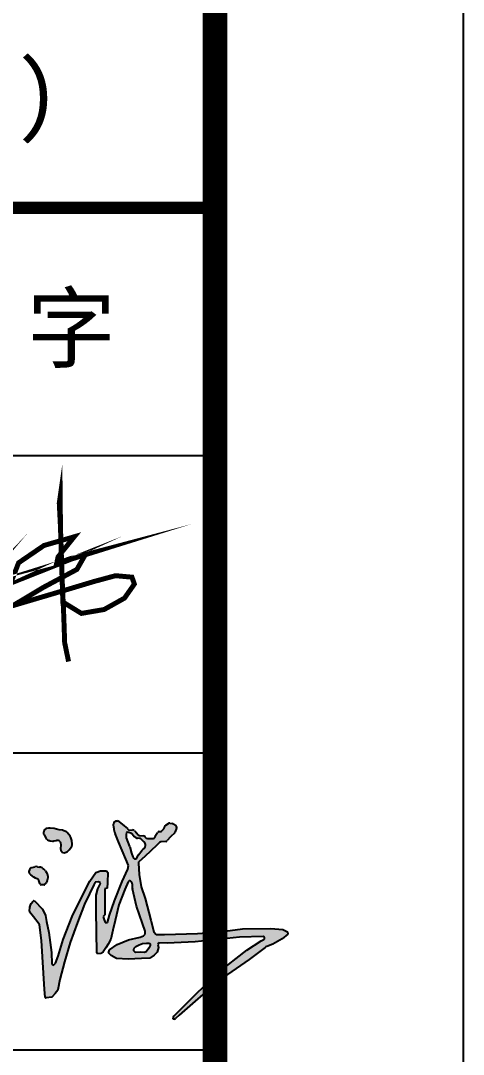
# Model space of a CAD drawing. Extents: x 1060579 to 1383165, y 581819 to 1037910.
# Drawn here: x 1352133 to 1354985, y 627970 to 634621 of the extents above; entities that cross this region are included whole.
import ezdxf

# ---------------------------------------------------------------- set-up
doc = ezdxf.new("R2010")
doc.units = 0
doc.header["$LTSCALE"] = 1000
doc.header["$MEASUREMENT"] = 0
for name, color, linetype in [('PUB_TITLE', 4, 'Continuous'), ('图框', 7, 'Continuous'), ('签名', 7, 'Continuous')]:
    doc.layers.add(name, color=color, linetype=linetype)
doc.styles.add('STYLE-黑体', font='simhei.ttf')
doc.styles.add('黑体', font='simhei.ttf')

# ---------------------------------------------------------------- blocks, each defined once
blk = doc.blocks.new('新块.dwgASFDFDD')
at = {"layer": '签名'}
h = blk.add_hatch(color=256, dxfattribs=at)
h.paths.add_polyline_path([(96656.3, 22585.8, -0.161092), (96657.7, 22581.3), (96657.7, 22560.9, 0.059171), (96658, 22559.2), (96677.6, 22477.8), (96706.1, 22395.5), (96718, 22360), (96718, 22345.8), (96710.9, 22338), (96694.3, 22331.6), (96639.8, 22319), (96586.1, 22296.9), (96550.6, 22271.7), (96545.9, 22258.3), (96557.7, 22245.7), (96583, 22231.5), (96638.2, 22228.3), (96700.6, 22231.5), (96740.1, 22233), (96759.8, 22246.5), (96774, 22260.7), (96781.1, 22282.7), (96778, 22296.2), (96782.7, 22304.8), (96821.4, 22303.3), (96954, 22309.6), (97161.8, 22330.9), (97273.8, 22333.9), (97279.4, 22331.6), (97280.2, 22328.5, -0.351664), (97276.3, 22319.9), (97263.6, 22313.6), (97196.1, 22269.8), (97059.8, 22162.9), (96948.4, 22056), (96857.2, 21963.8), (96853, 21959.6, 0.182737), (96849.6, 21951), (96849.6, 21945.2), (96855.3, 21946.1, 0.107749), (96860.9, 21949.1), (96878.8, 21964.4), (97065.5, 22126.9), (97207.3, 22225.9), (97283.2, 22282.4, -0.146318), (97299.5, 22290.8), (97318.5, 22297.7), (97363.9, 22322.9), (97389.8, 22345.4), (97387.6, 22356.7), (97366.2, 22366.8), (97309.9, 22372.4), (97175.9, 22370.2), (97070.9, 22356.7), (96964, 22348.8), (96809.7, 22343.2), (96769.2, 22343.2), (96759, 22355.6), (96744.4, 22410.7), (96717.9, 22512.5), (96699.6, 22568), (96689.7, 22625.7), (96686.5, 22678.7, -0.229187), (96690.2, 22687.8), (96716.4, 22711.2), (96772.7, 22763.3), (96786.1, 22776.1, -0.163206), (96792.6, 22779.2), (96814.9, 22781.8, 0.182466), (96822, 22785.4), (96838.1, 22803.4), (96857.5, 22822.7, 0.112028), (96860.1, 22826.9), (96866.1, 22843.8, 0.355152), (96861.3, 22857.2), (96850.1, 22864, 0.105653), (96845.6, 22865.6), (96834.7, 22866.9, 0.158327), (96827.9, 22865.6), (96815.5, 22858.7, 0.229319), (96809.8, 22850.7), (96809.1, 22846.9, -0.149826), (96806.2, 22841), (96797.9, 22832.3, -0.170427), (96791.3, 22828.9), (96784.5, 22827.9, 0.205569), (96776.9, 22823.4), (96767.1, 22809.7), (96766.9, 22806.7, -0.389723), (96756, 22796), (96729.4, 22795.2, -0.298366), (96718.9, 22801.6), (96718.6, 22802, 0.282824), (96708.8, 22808.5), (96693.3, 22808.9, -0.213806), (96685, 22812.8), (96668.7, 22832, 0.241802), (96659.2, 22836), (96646.2, 22834.9, -0.296225), (96635.5, 22840.7), (96634.7, 22842.1), (96619.9, 22855.4), (96594.5, 22875.3, 0.183189), (96586.8, 22877.7), (96583.1, 22877.4, 0.143474), (96577.2, 22875.3), (96574.1, 22873, 0.248651), (96569.5, 22863.5), (96570.1, 22845.4, 0.093275), (96576.3, 22818.4), (96593.2, 22779.3), (96627, 22697.7), (96640.3, 22668.8), (96636.8, 22651.3), (96609.2, 22593.3), (96573.3, 22501.8), (96550.8, 22434.3), (96540.2, 22400.6), (96529.7, 22400.6), (96524, 22418.1), (96520.5, 22428.7), (96528.3, 22437.1), (96529, 22470.2), (96528.3, 22558.1), (96538.8, 22562.3), (96540.9, 22588.3), (96542.3, 22634.8), (96536.7, 22642.5), (96507.9, 22642.5), (96486, 22634.8), (96457.9, 22594.7), (96419.9, 22520.8), (96374, 22427.7), (96332.5, 22320.8), (96308.6, 22242.1), (96295.2, 22207.6), (96288.6, 22201, -0.398668), (96283.4, 22200.8), (96280.2, 22203.7, -0.202683), (96279, 22206.4), (96276.9, 22259.6), (96264.9, 22353.2), (96253, 22404.7), (96249.4, 22433.6), (96234.7, 22462.4), (96197.3, 22501.8), (96193.9, 22502.4, 0.27777), (96190.3, 22501), (96181.8, 22490.1), (96175.4, 22474.1, 0.073618), (96175.1, 22473), (96173.4, 22453.3, 0.189344), (96174.2, 22450.7), (96193.1, 22426.4), (96220, 22391), (96229.9, 22316), (96244.7, 22085.4), (96247, 22049.2, 0.436729), (96251.3, 22045.8), (96278.8, 22049.7, 0.16879), (96281, 22050.8), (96295.1, 22065.6), (96306.5, 22082.4, 0.102966), (96307.1, 22083.8), (96316.4, 22132.7), (96338.5, 22214.7), (96364.6, 22306.5), (96399.4, 22399.6), (96432.6, 22486.6), (96456.3, 22535.5), (96476.8, 22577.3), (96482.4, 22589.9), (96498.1, 22591.5), (96507.6, 22586.8), (96506.8, 22581.2), (96495.8, 22558.4), (96487.1, 22529.2), (96487.9, 22455), (96490.3, 22257.6), (96494.2, 22252.9), (96510, 22254.5), (96520.3, 22262.4), (96533.7, 22281.3), (96544, 22298.6), (96556.6, 22322.3), (96566.2, 22364.4), (96576.4, 22409.4), (96594.6, 22482.7), (96623, 22555.3), (96638.6, 22591.6, -0.469667), (96649.6, 22594.8)])
h.paths.add_polyline_path([(96672.9, 22699.1, -0.288827), (96665.1, 22702.9), (96662.1, 22707, -0.065977), (96660.7, 22709.6), (96654.1, 22726.7), (96645.3, 22756.6, 0.044379), (96644.6, 22758.4, -0.024291), (96645, 22757.4), (96629.2, 22798.5, -0.091237), (96628.5, 22802.5), (96628.4, 22812.8), (96630, 22823.6), (96634.4, 22824.8), (96640.4, 22823.6), (96650.1, 22820.4, -0.144533), (96655.3, 22816.8), (96662.6, 22807.7, 0.074132), (96665, 22805.4), (96675.5, 22798.3, 0.138918), (96681.3, 22796.3), (96692.2, 22795.8, -0.194331), (96699.9, 22792.3), (96711.2, 22780.2), (96717.7, 22771.5, -0.202294), (96719.7, 22763), (96718.6, 22756.4, -0.204654), (96713.8, 22749), (96706.4, 22743.9, 0.089425), (96703.5, 22741.1), (96687.4, 22718.3), (96679.1, 22704.1), (96676.8, 22700.2)], flags=16)
h.paths.add_polyline_path([(96724.9, 22303.7), (96738, 22303.3), (96742.2, 22299.5), (96742.2, 22291.6), (96734.7, 22278.9), (96722.5, 22263), (96714.1, 22259.3), (96694.9, 22261.1), (96674.7, 22259.7), (96668.7, 22261.6), (96664, 22267.2), (96664.4, 22272.8), (96666.9, 22279.4), (96673.8, 22287.3), (96690.2, 22295.8), (96705.6, 22301.4)], flags=16)
h.paths.add_polyline_path([(96315.9, 22781.5), (96319.3, 22775.3), (96320.4, 22764.9), (96319.9, 22747.1, 0.170281), (96323.7, 22735.3), (96328.5, 22729.1), (96336.6, 22728.6), (96346, 22731.1, 0.103189), (96352.9, 22734.5), (96357.7, 22738.3, 0.062296), (96361, 22741.6), (96366.8, 22749.1), (96372.1, 22759.3, 0.141144), (96374.1, 22769.4), (96372.8, 22785.3), (96367.5, 22800.5, 0.087273), (96364.3, 22806.2), (96350.7, 22822.9, 0.128318), (96343.1, 22828.4), (96331.4, 22833, 0.060575), (96327.1, 22834.2), (96313.5, 22836), (96300.3, 22839), (96289.7, 22842), (96271.3, 22844.5), (96263.2, 22844.1), (96253.4, 22841.6), (96250.7, 22840.4, 0.142069), (96242.7, 22833.6), (96240.6, 22830.5), (96239.3, 22822), (96239.3, 22815.6), (96241.9, 22813), (96249.8, 22797.8, 0.158988), (96258.1, 22789.6), (96264.4, 22786.4, 0.091187), (96270.9, 22784.5), (96281.6, 22783.5, 0.078859), (96287.5, 22783.8), (96298.2, 22786.2), (96300.6, 22786.5, -0.22636)], flags=17)
h.paths.add_polyline_path([(96202, 22609.3), (96213.4, 22604.4), (96217.7, 22597.9), (96220.4, 22588.7), (96224.3, 22580.1, 0.295053), (96227.7, 22577.9), (96242.5, 22577.9, 0.162181), (96244.7, 22578.6), (96246.6, 22580, 0.119743), (96252.2, 22586.9), (96257.1, 22596.9, 0.078472), (96258.8, 22602.5), (96260.4, 22613.9), (96260.2, 22619.9, 0.110904), (96254.2, 22635.2), (96249.1, 22642.8, 0.087686), (96240, 22652.2), (96237, 22654.4, 0.119431), (96220.6, 22661.1), (96211.2, 22662.5, 0.087256), (96198.2, 22662.2), (96185.7, 22659.7), (96183, 22659.1), (96178.1, 22656.4), (96176.1, 22652.6, 0.064845), (96172.7, 22643.6), (96171.6, 22639.1), (96173.3, 22630.4), (96179.2, 22623.9), (96193.3, 22613.1)])
for p, q in [((96570.1, 22845.4), (96569.5, 22863.5)), ((96574.1, 22873), (96577.2, 22875.3)), ((96583.1, 22877.4), (96586.8, 22877.7)), ((96594.5, 22875.3), (96619.9, 22855.4)), ((96619.9, 22855.4), (96634.7, 22842.1)), ((96809.1, 22846.9), (96809.8, 22850.7)), ((96815.5, 22858.7), (96827.9, 22865.6)), ((96834.7, 22866.9), (96845.6, 22865.6)), ((96850.1, 22864), (96861.3, 22857.2)), ((96240.6, 22830.5), (96239.3, 22822)), ((96239.3, 22822), (96239.3, 22815.6)), ((96239.3, 22815.6), (96241.9, 22813)), ((96242.7, 22833.6), (96240.6, 22830.5)), ((96241.9, 22813), (96249.8, 22797.8)), ((96253.4, 22841.6), (96250.7, 22840.4)), ((96263.2, 22844.1), (96253.4, 22841.6)), ((96271.3, 22844.5), (96263.2, 22844.1)), ((96289.7, 22842), (96271.3, 22844.5)), ((96300.3, 22839), (96289.7, 22842)), ((96313.5, 22836), (96300.3, 22839)), ((96327.1, 22834.2), (96313.5, 22836)), ((96343.1, 22828.4), (96331.4, 22833)), ((96364.3, 22806.2), (96350.7, 22822.9)), ((96372.8, 22785.3), (96367.5, 22800.5)), ((96593.2, 22779.3), (96576.3, 22818.4)), ((96628.5, 22811.9), (96628.5, 22802.5)), ((96630, 22823.6), (96628.6, 22813.6)), ((96634.4, 22824.8), (96630, 22823.6)), ((96640.4, 22823.6), (96634.4, 22824.8)), ((96634.7, 22842.1), (96635.5, 22840.7)), ((96650.1, 22820.4), (96640.4, 22823.6)), ((96646.2, 22834.9), (96659.2, 22836)), ((96662.6, 22807.7), (96655.3, 22816.8)), ((96675.5, 22798.3), (96665, 22805.4)), ((96668.7, 22832), (96685, 22812.8)), ((96693.3, 22808.9), (96708.8, 22808.5)), ((96718.6, 22802), (96718.9, 22801.6)), ((96766.9, 22806.7), (96767.1, 22809.7)), ((96767.1, 22809.7), (96776.9, 22823.4)), ((96784.5, 22827.9), (96791.3, 22828.9)), ((96797.9, 22832.3), (96806.2, 22841)), ((96838.1, 22803.4), (96822, 22785.4)), ((96857.5, 22822.7), (96838.1, 22803.4)), ((96866.1, 22843.8), (96860.1, 22826.9)), ((96258.1, 22789.6), (96264.4, 22786.4)), ((96270.9, 22784.5), (96281.6, 22783.5)), ((96287.5, 22783.8), (96298.2, 22786.2)), ((96298.2, 22786.2), (96300.6, 22786.5)), ((96315.9, 22781.5), (96319.3, 22775.3)), ((96319.3, 22775.3), (96320.4, 22764.9)), ((96320.4, 22764.9), (96319.9, 22747.1)), ((96366.8, 22749.1), (96372.1, 22759.3)), ((96374.1, 22769.4), (96372.8, 22785.3)), ((96627, 22697.7), (96593.2, 22779.3)), ((96629.2, 22798.5), (96645, 22757.4)), ((96645.3, 22756.6), (96654.1, 22726.7)), ((96692.2, 22795.8), (96681.3, 22796.3)), ((96711.2, 22780.2), (96699.9, 22792.3)), ((96717.7, 22771.5), (96711.2, 22780.2)), ((96772.7, 22763.3), (96716.4, 22711.2)), ((96718.6, 22756.4), (96719.7, 22763)), ((96729.4, 22795.2), (96756, 22796)), ((96786.1, 22776.1), (96772.7, 22763.3)), ((96814.9, 22781.8), (96792.6, 22779.2)), ((96323.7, 22735.3), (96328.5, 22729.1)), ((96328.5, 22729.1), (96336.6, 22728.6)), ((96336.6, 22728.6), (96346, 22731.1)), ((96352.9, 22734.5), (96357.7, 22738.3)), ((96361, 22741.6), (96366.8, 22749.1)), ((96654.1, 22726.7), (96660.7, 22709.6)), ((96662.1, 22707), (96665.1, 22702.9)), ((96676.8, 22700.2), (96679.1, 22704.1)), ((96679.1, 22704.1), (96687.4, 22718.3)), ((96687.4, 22718.3), (96703.5, 22741.1)), ((96716.4, 22711.2), (96690.2, 22687.8)), ((96706.4, 22743.9), (96713.8, 22749)), ((96176.1, 22652.6), (96178.1, 22656.4)), ((96178.1, 22656.4), (96183, 22659.1)), ((96183, 22659.1), (96185.7, 22659.7)), ((96185.7, 22659.7), (96198.2, 22662.2)), ((96211.2, 22662.5), (96220.6, 22661.1)), ((96237, 22654.4), (96240, 22652.2)), ((96640.3, 22668.8), (96627, 22697.7)), ((96636.8, 22651.3), (96640.3, 22668.8)), ((96672.9, 22699.1), (96676.8, 22700.2)), ((96686.5, 22678.7), (96689.7, 22625.7)), ((96171.6, 22639.1), (96172.7, 22643.6)), ((96173.3, 22630.4), (96171.6, 22639.1)), ((96179.2, 22623.9), (96173.3, 22630.4)), ((96193.3, 22613.1), (96179.2, 22623.9)), ((96202, 22609.3), (96193.3, 22613.1)), ((96213.4, 22604.4), (96202, 22609.3)), ((96249.1, 22642.8), (96254.2, 22635.2)), ((96260.4, 22613.9), (96258.8, 22602.5)), ((96260.2, 22619.9), (96260.4, 22613.9)), ((96457.9, 22594.7), (96486, 22634.8)), ((96486, 22634.8), (96507.9, 22642.5)), ((96507.9, 22642.5), (96536.7, 22642.5)), ((96536.7, 22642.5), (96542.3, 22634.8)), ((96542.3, 22634.8), (96540.9, 22588.3)), ((96609.2, 22593.3), (96636.8, 22651.3)), ((96689.7, 22625.7), (96699.6, 22568)), ((96217.7, 22597.9), (96213.4, 22604.4)), ((96220.4, 22588.7), (96217.7, 22597.9)), ((96224.3, 22580.1), (96220.4, 22588.7)), ((96242.5, 22577.9), (96227.7, 22577.9)), ((96246.6, 22580), (96244.7, 22578.6)), ((96257.1, 22596.9), (96252.2, 22586.9)), ((96419.9, 22520.8), (96457.9, 22594.7)), ((96476.8, 22577.3), (96456.3, 22535.5)), ((96482.4, 22589.9), (96476.8, 22577.3)), ((96498.1, 22591.5), (96482.4, 22589.9)), ((96487.1, 22529.2), (96495.8, 22558.4)), ((96495.8, 22558.4), (96506.8, 22581.2)), ((96507.6, 22586.8), (96498.1, 22591.5)), ((96506.8, 22581.2), (96507.6, 22586.8)), ((96538.8, 22562.3), (96528.3, 22558.1)), ((96528.3, 22558.1), (96529, 22470.2)), ((96540.9, 22588.3), (96538.8, 22562.3)), ((96573.3, 22501.8), (96609.2, 22593.3)), ((96638.6, 22591.6), (96623, 22555.3)), ((96650.4, 22593.8), (96649.3, 22595.1)), ((96656.3, 22585.6), (96650.4, 22593.8)), ((96657.7, 22560.9), (96657.7, 22581.3)), ((96677.6, 22477.8), (96658, 22559.2)), ((96699.6, 22568), (96717.9, 22512.5)), ((96374, 22427.7), (96419.9, 22520.8)), ((96456.3, 22535.5), (96432.6, 22486.6)), ((96487.9, 22455), (96487.1, 22529.2)), ((96623, 22555.3), (96594.6, 22482.7)), ((96717.9, 22512.5), (96744.4, 22410.7)), ((96173.4, 22453.3), (96175.1, 22473)), ((96175.4, 22474.1), (96181.8, 22490.1)), ((96181.8, 22490.1), (96190.3, 22501)), ((96193.9, 22502.4), (96197.3, 22501.8)), ((96197.3, 22501.8), (96234.7, 22462.4)), ((96234.7, 22462.4), (96249.4, 22433.6)), ((96432.6, 22486.6), (96399.4, 22399.6)), ((96529, 22470.2), (96528.3, 22437.1)), ((96550.8, 22434.3), (96573.3, 22501.8)), ((96594.6, 22482.7), (96576.4, 22409.4)), ((96706.1, 22395.5), (96677.6, 22477.8)), ((96193.1, 22426.4), (96174.2, 22450.7)), ((96219.4, 22391.8), (96193.1, 22426.4)), ((96249.4, 22433.6), (96253, 22404.7)), ((96332.5, 22320.8), (96374, 22427.7)), ((96490.3, 22257.6), (96487.9, 22455)), ((96528.3, 22437.1), (96520.5, 22428.7)), ((96520.5, 22428.7), (96524, 22418.1)), ((96524, 22418.1), (96529.7, 22400.6)), ((96540.2, 22400.6), (96550.8, 22434.3)), ((96229.9, 22316), (96220.1, 22390)), ((96253, 22404.7), (96264.9, 22353.2)), ((96399.4, 22399.6), (96364.6, 22306.5)), ((96529.7, 22400.6), (96540.2, 22400.6)), ((96566.2, 22364.4), (96556.6, 22322.3)), ((96576.4, 22409.4), (96566.2, 22364.4)), ((96718, 22360), (96706.1, 22395.5)), ((96744.4, 22410.7), (96759, 22355.6)), ((97070.9, 22356.7), (97175.9, 22370.2)), ((97175.9, 22370.2), (97309.9, 22372.4)), ((97309.9, 22372.4), (97366.2, 22366.8)), ((97366.2, 22366.8), (97387.6, 22356.7)), ((96244.7, 22085.4), (96229.9, 22316)), ((96264.9, 22353.2), (96276.9, 22259.6)), ((96308.6, 22242.1), (96332.5, 22320.8)), ((96556.6, 22322.3), (96544, 22298.6)), ((96586.1, 22296.9), (96639.8, 22319)), ((96639.8, 22319), (96694.3, 22331.6)), ((96694.3, 22331.6), (96710.9, 22338)), ((96710.9, 22338), (96718, 22345.8)), ((96718, 22345.8), (96718, 22360)), ((96759, 22355.6), (96769.2, 22343.2)), ((96769.2, 22343.2), (96809.7, 22343.2)), ((96809.7, 22343.2), (96964, 22348.8)), ((97161.8, 22330.9), (96954, 22309.6)), ((96964, 22348.8), (97070.9, 22356.7)), ((97273.8, 22333.9), (97161.8, 22330.9)), ((97263.6, 22313.6), (97276.3, 22319.9)), ((97279.4, 22331.6), (97273.8, 22333.9)), ((97280.2, 22328.5), (97279.4, 22331.6)), ((97363.9, 22322.9), (97318.5, 22297.7)), ((97389.8, 22345.4), (97363.9, 22322.9)), ((97387.6, 22356.7), (97389.8, 22345.4)), ((96364.6, 22306.5), (96338.5, 22214.7)), ((96533.7, 22281.3), (96520.3, 22262.4)), ((96544, 22298.6), (96533.7, 22281.3)), ((96545.9, 22258.3), (96550.6, 22271.7)), ((96550.6, 22271.7), (96586.1, 22296.9)), ((96664, 22267.2), (96664.4, 22272.8)), ((96668.7, 22261.6), (96664, 22267.2)), ((96664.4, 22272.8), (96666.9, 22279.4)), ((96666.9, 22279.4), (96673.8, 22287.3)), ((96673.8, 22287.3), (96690.2, 22295.8)), ((96690.2, 22295.8), (96705.6, 22301.4)), ((96705.6, 22301.4), (96724.9, 22303.7)), ((96734.7, 22278.9), (96722.5, 22263)), ((96724.9, 22303.7), (96738, 22303.3)), ((96742.2, 22291.6), (96734.7, 22278.9)), ((96738, 22303.3), (96742.2, 22299.5)), ((96742.2, 22299.5), (96742.2, 22291.6)), ((96781.1, 22282.7), (96774, 22260.7)), ((96782.7, 22304.8), (96778, 22296.2)), ((96778, 22296.2), (96781.1, 22282.7)), ((96821.4, 22303.3), (96782.7, 22304.8)), ((96954, 22309.6), (96821.4, 22303.3)), ((97059.8, 22162.9), (97196.1, 22269.8)), ((97196.1, 22269.8), (97263.6, 22313.6)), ((97283.2, 22282.4), (97207.3, 22225.9)), ((97318.5, 22297.7), (97299.5, 22290.8)), ((96276.9, 22259.6), (96279, 22206.4)), ((96295.5, 22208.3), (96308.6, 22242.1)), ((96494.2, 22252.9), (96490.3, 22257.6)), ((96510, 22254.5), (96494.2, 22252.9)), ((96520.3, 22262.4), (96510, 22254.5)), ((96557.7, 22245.7), (96545.9, 22258.3)), ((96583, 22231.5), (96557.7, 22245.7)), ((96638.2, 22228.3), (96583, 22231.5)), ((96700.6, 22231.5), (96638.2, 22228.3)), ((96674.7, 22259.7), (96668.7, 22261.6)), ((96694.9, 22261.1), (96674.7, 22259.7)), ((96714.1, 22259.3), (96694.9, 22261.1)), ((96740.1, 22233), (96700.6, 22231.5)), ((96722.5, 22263), (96714.1, 22259.3)), ((96759.8, 22246.5), (96740.1, 22233)), ((96774, 22260.7), (96759.8, 22246.5)), ((97207.3, 22225.9), (97065.5, 22126.9)), ((96280.2, 22203.7), (96283.4, 22200.8)), ((96288.6, 22201), (96294.6, 22207)), ((96338.5, 22214.7), (96316.4, 22132.7)), ((96316.4, 22132.7), (96307.1, 22083.8)), ((97065.5, 22126.9), (96878.8, 21964.4)), ((96948.4, 22056), (97059.8, 22162.9)), ((96247, 22049.2), (96244.7, 22085.4)), ((96306.5, 22082.4), (96295.1, 22065.6)), ((96278.8, 22049.7), (96251.3, 22045.8)), ((96295.1, 22065.6), (96281, 22050.8)), ((96857.2, 21963.8), (96948.4, 22056)), ((96849.6, 21945.2), (96849.6, 21951)), ((96855.3, 21946.1), (96849.6, 21945.2)), ((96853, 21959.6), (96857.2, 21963.8)), ((96878.8, 21964.4), (96860.9, 21949.1))]:
    blk.add_line(p, q)
for centre, radius, start, end in [((96580.7, 22863.9), 11.3, 126.2324, 182.0863), ((96583.8, 22866.2), 11.2, 93.5735, 126.2324), ((96587.5, 22866.4), 11.3, 52.0502, 93.5735), ((96820.9, 22848.9), 11.2, 118.8676, 170.5304), ((96833.3, 22855.8), 11.3, 82.8805, 118.8676), ((96844.2, 22854.4), 11.3, 58.7562, 82.8805), ((96855.5, 22847.6), 11.2, 340.5459, 58.7562), ((96258.3, 22823.2), 18.7, 113.9458, 146.2892), ((96324.5, 22815.6), 18.8, 68.4441, 82.3099), ((96336.2, 22811), 18.8, 39.1957, 68.4441), ((96349.8, 22794.3), 18.8, 19.2447, 39.1957), ((96645.1, 22848.1), 75, 182.0863, 203.4016), ((96639.7, 22812), 11.2, 171.8636, 180.1478), ((96639.7, 22802.5), 11.2, 180.1478, 200.9999), ((96645.3, 22846.1), 11.2, 208.6294, 274.6318), ((96646.5, 22809.8), 11.3, 38.6817, 71.5785), ((96660.1, 22824.7), 11.2, 40.2585, 94.6318), ((96671.3, 22814.7), 11.3, 218.6817, 235.6406), ((96693.6, 22820.1), 11.2, 220.2585, 268.5324), ((96708.5, 22797.2), 11.3, 25.3636, 88.5324), ((96729, 22806.4), 11.3, 205.3636, 271.8169), ((96755.7, 22807.3), 11.2, 271.8169, 356.9849), ((96786, 22816.8), 11.3, 97.7592, 144.2248), ((96789.8, 22840), 11.3, 277.7592, 316.4464), ((96798.1, 22848.7), 11.2, 316.4464, 350.5304), ((96849.5, 22830.6), 11.3, 314.9775, 340.5459), ((96266.4, 22806.4), 18.8, 207.3179, 243.4529), ((96272.8, 22803.2), 18.8, 243.4529, 264.2939), ((96283.4, 22802.1), 18.8, 264.2939, 282.3297), ((96303, 22767.9), 18.7, 46.5706, 97.5887), ((96355.4, 22767.9), 18.7, 332.6318, 4.7674), ((96634.5, 22753.4), 11.2, 16.4017, 20.9999), ((96681.9, 22807.6), 11.3, 235.6406, 267.2758), ((96691.7, 22784.6), 11.2, 43.2867, 87.2758), ((96707.5, 22758.2), 11.3, 304.266, 350.5303), ((96708.6, 22764.8), 11.3, 350.5303, 36.2753), ((96793.9, 22768), 11.3, 96.6274, 133.7045), ((96813.6, 22793), 11.3, 276.6274, 317.9904), ((96338.7, 22746.6), 18.8, 178.6017, 217.2565), ((96341.3, 22749.2), 18.8, 284.4594, 308.0252), ((96346.2, 22753.1), 18.7, 308.0252, 322.284), ((96671.2, 22713.7), 11.3, 201.1764, 216.2753), ((96672, 22707.2), 8.12, 211.9977, 276.4383), ((96712.7, 22734.6), 11.3, 124.266, 144.7064), ((96205.6, 22625.4), 37.5, 81.3541, 101.3013), ((96215, 22624), 37.5, 54.1116, 81.3541), ((96697.7, 22679.4), 11.3, 131.8555, 183.4896), ((96209.2, 22635), 37.5, 151.9088, 166.7495), ((96218, 22621.8), 37.5, 34.0668, 54.1116), ((96223.1, 22614.2), 37.5, 8.7529, 34.0668), ((96227.7, 22581.6), 3.75, 204.2445, 270), ((96242.5, 22581.6), 3.75, 270, 306.8483), ((96235.3, 22595), 18.7, 306.8483, 334.1614), ((96240.2, 22605.1), 18.8, 334.1614, 352.109), ((96645.5, 22588.6), 7.5, 59.0561, 156.7851), ((96650.2, 22581.3), 7.5, 0, 35.5589), ((96665.2, 22560.9), 7.5, 180, 193.5452), ((96178.9, 22472.7), 3.75, 158.1684, 175.0099), ((96193.3, 22498.7), 3.75, 80.0085, 142.1032), ((96177.1, 22453), 3.75, 175.0099, 217.8968), ((96216.4, 22389.5), 3.75, 7.5297, 37.2565), ((97272.9, 22326.6), 7.5, 296.5471, 14.0468), ((97305.5, 22259.2), 32.2, 100.7212, 134.0184), ((96282.7, 22206.5), 3.75, 182.2043, 228.0351), ((96285.9, 22203.6), 3.75, 228.0351, 314.9775), ((96292, 22209.7), 3.75, 314.9775, 338.7908), ((96303.4, 22084.5), 3.75, 325.6922, 349.2074), ((96250.8, 22049.5), 3.75, 183.7547, 278.1238), ((96278.3, 22053.4), 3.75, 278.1238, 316.4464), ((96862.7, 21950.7), 13.1, 137.3847, 178.8078), ((96851.1, 21960.5), 15, 285.8705, 310.4699)]:
    blk.add_arc(centre, radius, start, end)
blk = doc.blocks.new('A$C31D40216')
at = {"const_width": 30}
for points in [[(7799.6, 44786.7), (7558, 44502.5), (7558, 44502.5), (7695, 44646.9)], [(7779.1, 44496.9), (7869.4, 44731.6), (8023, 44836.3), (8205.4, 44888.7), (8107.9, 44767.7), (8098.9, 44726.2), (8176.5, 44755.1), (8272.3, 44780.4), (8098.9, 44726.2), (7985, 44673.9), (7985, 44673.9), (8185.6, 44753.3), (8272.3, 44780.4), (8221.7, 44691.9), (8019.4, 44583.6), (7835.1, 44473.5), (7835.1, 44473.5), (8158.5, 44569.1), (8321, 44617.9), (8454.7, 44654), (8554.1, 44645), (8568.5, 44603.4), (8508.9, 44518.6), (8386.1, 44450), (8248.8, 44426.5), (8136.8, 44495.1), (8122.4, 44946.7), (8115.2, 45091.1), (8120.6, 45129), (8122.4, 44946.7), (8127.3, 44791.8), (8132, 44643.9), (8142.3, 44410.5), (8147.7, 44249.8), (8171.2, 44136.1)]]:
    blk.add_lwpolyline(points, dxfattribs=at)
at = {"layer": '图框', "color": 0}
for p, q in [((73.9, 45378.8), (9087.8, 45378.8)), ((73.9, 45378.8), (9087.8, 45378.8)), ((73.9, 43586), (9087.8, 43586)), ((73.9, 41793.2), (9087.8, 41793.2))]:
    blk.add_line(p, q, dxfattribs=at)
at = {"layer": '图框', "color": 0, "const_width": 75}
blk.add_lwpolyline([(73.9, 46872.8), (9087.8, 46872.8), (9087.8, 31634), (73.9, 31634)], close=True, dxfattribs=at)
at = {"layer": '图框', "color": 0, "xscale": 1.282499996479601, "yscale": 1.282499996479601, "zscale": 1.282499996479601}
blk.add_blockref('新块.dwgASFDFDD', (-115407.2, 13833.8, -2404.7), dxfattribs=at)
at = {"layer": '图框', "color": 4, "style": '黑体'}
blk.add_text('证书编号：皖 城规编(162037)', height=394.416, dxfattribs=at).set_placement((861.4, 47365.5))
at = {"layer": '图框', "color": 0, "style": 'STYLE-黑体'}
blk.add_text('签   字', height=394.42, dxfattribs=at).set_placement((6576.3, 45950.1))

msp = doc.modelspace()

# ---------------------------------------------------------------- linework, layer by layer
at = {"layer": 'PUB_TITLE'}
msp.add_lwpolyline([(1236104.7, 581818.7), (1354984.7, 581818.7), (1354984.7, 649018.7), (1236104.7, 649018.7)], close=True, dxfattribs=at)
at = {"layer": 'PUB_TITLE', "const_width": 160}
msp.add_lwpolyline([(1240104.7, 583418.7), (1353384.7, 583418.7), (1353384.7, 647418.7), (1240104.7, 647418.7)], close=True, dxfattribs=at)

# ---------------------------------------------------------------- block references
at = {"xscale": 1.066666666666667, "yscale": 1.066666666666667, "zscale": 1.066666666666667}
msp.add_blockref('A$C31D40216', (1343726, 583418.7), dxfattribs=at)

doc.saveas('drawing.dxf')
